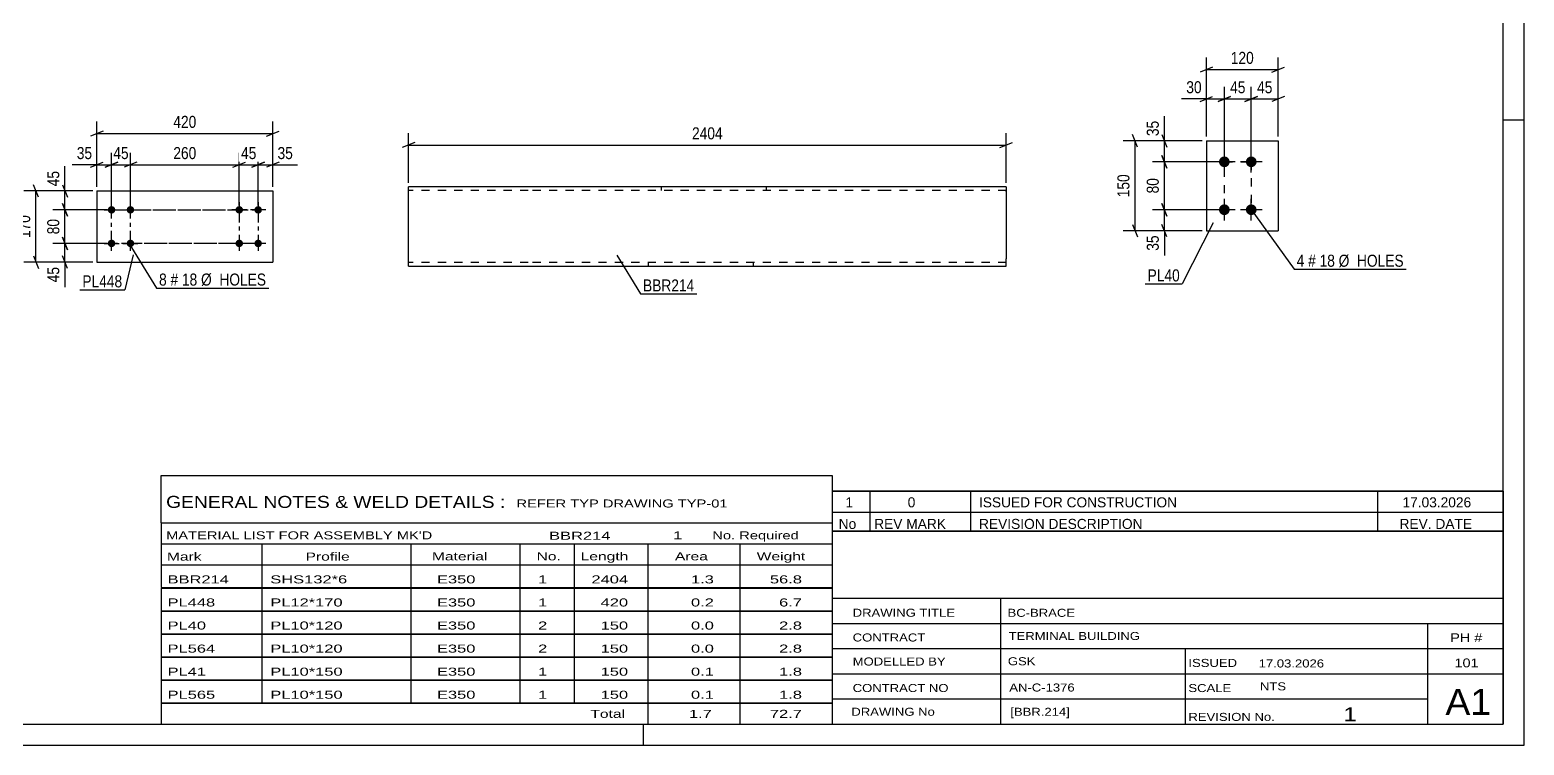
# Model space of a CAD drawing. Header units: millimetres. Extents: x 0 to 594, y 0 to 420.
# Drawn here: x 237.7 to 594, y 0 to 170.5 of the extents above; entities that cross this region are included whole.
import ezdxf

# ---------------------------------------------------------------- set-up
doc = ezdxf.new("R2010")
doc.units = ezdxf.units.MM
doc.linetypes.add('DXK_LINE_DOT2', pattern=[3.9198, 1.9599, -1.9599])
doc.linetypes.add('DXK_LINE_DOT3', pattern=[5.9187, 2.979, -0.9799, 0.9799, -0.9799])
doc.styles.add('Arial Narrow', font='ARIALN.TTF', dxfattribs={"height": 0.2})

# ---------------------------------------------------------------- blocks, each defined once
blk = doc.blocks.new('Unknown-585636687-1129')
at = {"color": 5, "linetype": 'Continuous'}
for p, q in [((594, 0), (594, 420)), ((589, 5), (589, 415)), ((594, 149), (589, 149)), ((5, 5), (589, 5)), ((384, 0), (384, 5)), ((0, 0), (594, 0))]:
    blk.add_line(p, q, dxfattribs=at)
blk = doc.blocks.new('Bolt-585636687-1271 - 1220')
at = {"linetype": 'Continuous'}
for points in [[(287.6, 126.73, -1), (287.6, 128.53, -1)], [(292.1, 126.73, -1), (292.1, 128.53, -1)], [(287.6, 118.73, -1), (287.6, 120.53, -1)], [(292.1, 118.73, -1), (292.1, 120.53, -1)]]:
    blk.add_hatch(color=1, dxfattribs=at).paths.add_polyline_path(points)
at = {"color": 1, "linetype": 'Continuous'}
for p, q in [((287.6, 129.43), (287.6, 125.83)), ((292.1, 129.43), (292.1, 125.83)), ((289.4, 127.63), (285.8, 127.63)), ((293.9, 127.63), (290.3, 127.63)), ((287.6, 121.43), (287.6, 117.83)), ((292.1, 121.43), (292.1, 117.83)), ((289.4, 119.63), (285.8, 119.63)), ((293.9, 119.63), (290.3, 119.63))]:
    blk.add_line(p, q, dxfattribs=at)
blk = doc.blocks.new('Part-585636687-1238 - 1220')
at = {"color": 2, "linetype": 'Continuous'}
for p, q in [((253.64, 132.13), (253.64, 115.13)), ((253.64, 132.13), (295.6, 132.13)), ((295.6, 132.13), (295.6, 115.13)), ((253.64, 115.13), (295.6, 115.13))]:
    blk.add_line(p, q, dxfattribs=at)
blk = doc.blocks.new('Bolt-585636687-1276 - 1220')
at = {"linetype": 'Continuous'}
for points in [[(257.14, 128.53, -1), (257.14, 126.73, -1)], [(261.64, 128.53, -1), (261.64, 126.73, -1)], [(257.14, 120.53, -1), (257.14, 118.73, -1)], [(261.64, 120.53, -1), (261.64, 118.73, -1)]]:
    blk.add_hatch(color=1, dxfattribs=at).paths.add_polyline_path(points)
at = {"color": 1, "linetype": 'Continuous'}
for p, q in [((257.14, 125.83), (257.14, 129.43)), ((261.64, 125.83), (261.64, 129.43)), ((255.34, 127.63), (258.94, 127.63)), ((259.84, 127.63), (263.44, 127.63)), ((257.14, 117.83), (257.14, 121.43)), ((261.64, 117.83), (261.64, 121.43)), ((255.34, 119.63), (258.94, 119.63)), ((259.84, 119.63), (263.44, 119.63))]:
    blk.add_line(p, q, dxfattribs=at)
blk = doc.blocks.new('Part-585636687-3767 - 3766')
at = {"color": 2, "linetype": 'Continuous'}
for p, q in [((518.22, 144.09), (518.22, 122.66)), ((518.22, 144.09), (535.36, 144.09)), ((535.36, 144.09), (535.36, 122.66)), ((518.22, 122.66), (535.36, 122.66))]:
    blk.add_line(p, q, dxfattribs=at)
blk = doc.blocks.new('Bolt-585636687-3768 - 3766')
at = {"linetype": 'Continuous'}
for points in [[(522.51, 137.8, -1), (522.51, 140.37, -1)], [(528.93, 137.8, -1), (528.93, 140.37, -1)], [(522.51, 126.37, -1), (522.51, 128.95, -1)], [(528.93, 126.37, -1), (528.93, 128.95, -1)]]:
    blk.add_hatch(color=1, dxfattribs=at).paths.add_polyline_path(points)
at = {"color": 1, "linetype": 'Continuous'}
for p, q in [((525.08, 139.09), (519.93, 139.09)), ((522.51, 136.52), (522.51, 141.66)), ((531.51, 139.09), (526.36, 139.09)), ((528.93, 136.52), (528.93, 141.66)), ((522.51, 125.09), (522.51, 130.23)), ((528.93, 125.09), (528.93, 130.23)), ((525.08, 127.66), (519.93, 127.66)), ((531.51, 127.66), (526.36, 127.66))]:
    blk.add_line(p, q, dxfattribs=at)
blk = doc.blocks.new('Part-585636687-1531 - 1514')
at = {"color": 2, "linetype": 'Continuous'}
for p, q in [((356.51, 133.09), (327.94, 133.09)), ((327.94, 114.37), (327.94, 133.09)), ((441.83, 133.09), (356.61, 133.09)), ((470.51, 133.09), (441.93, 133.09)), ((470.51, 133.09), (470.51, 115.95)), ((327.94, 114.24), (327.94, 114.37)), ((327.94, 114.24), (356.51, 114.24)), ((356.61, 114.24), (441.83, 114.24)), ((441.93, 114.24), (470.51, 114.24)), ((470.51, 114.24), (470.51, 115.95))]:
    blk.add_line(p, q, dxfattribs=at)
at = {"color": 7, "linetype": 'DXK_LINE_DOT2'}
for p, q in [((356.51, 132.24), (327.94, 132.24)), ((441.83, 132.24), (356.61, 132.24)), ((388.21, 133.09), (388.21, 132.24)), ((413.26, 133.09), (413.26, 132.24)), ((470.51, 132.24), (441.93, 132.24)), ((470.51, 132.24), (470.51, 132.17)), ((470.51, 132.17), (470.51, 132.24)), ((470.51, 132.04), (470.51, 132.17)), ((470.51, 132.17), (470.51, 132.04)), ((327.94, 115.09), (327.94, 115.16)), ((356.51, 115.09), (327.94, 115.09)), ((441.83, 115.09), (356.61, 115.09)), ((385.18, 114.24), (385.18, 115.09)), ((410.24, 114.24), (410.24, 115.09)), ((470.51, 115.09), (441.93, 115.09)), ((470.51, 115.16), (470.51, 115.62)), ((470.51, 115.09), (470.51, 115.16))]:
    blk.add_line(p, q, dxfattribs=at)
blk = doc.blocks.new('Rectangle-585636687-1452 - 1220')
at = {"color": 1, "linetype": 'DXK_LINE_DOT3'}
blk.add_lwpolyline([(257.14, 127.63), (292.1, 127.63), (292.1, 119.63), (257.14, 119.63), (257.14, 127.63)], close=True, dxfattribs=at)
blk = doc.blocks.new('Rectangle-585636687-3935 - 3766')
at = {"color": 1, "linetype": 'DXK_LINE_DOT2'}
blk.add_lwpolyline([(522.51, 139.09), (528.93, 139.09), (528.93, 127.66), (522.51, 127.66), (522.51, 139.09)], close=True, dxfattribs=at)
blk = doc.blocks.new('Rectangle-585636687-1463 - 1220')
at = {"color": 1, "linetype": 'DXK_LINE_DOT3'}
blk.add_lwpolyline([(261.64, 127.63), (287.6, 127.63), (287.6, 119.63), (261.64, 119.63), (261.64, 127.63)], close=True, dxfattribs=at)
blk = doc.blocks.new('StraightDimension-585636687-1352 - 1220')
at = {"color": 7, "linetype": 'Continuous'}
for p, q in [((255.14, 146.43), (252.14, 145.23)), ((253.64, 133.13), (253.64, 148.68)), ((294.1, 145.23), (297.1, 146.43)), ((295.6, 133.13), (295.6, 148.68)), ((253.64, 145.83), (295.6, 145.83))]:
    blk.add_line(p, q, dxfattribs=at)
at = {"color": 0}
blk.add_wipeout([(277.96, 146.58), (277.96, 150.78), (271.27, 150.78), (271.27, 146.58)], dxfattribs=at)
at = {"color": 3, "style": 'Arial Narrow'}
blk.add_text('420', height=2.863, dxfattribs=at).set_placement((271.87, 147.18))
blk = doc.blocks.new('StraightDimension-585636687-1368 - 1220')
at = {"color": 7, "linetype": 'Continuous'}
for p, q in [((290.6, 137.79), (293.6, 138.99)), ((292.1, 128.63), (292.1, 141.24)), ((297.1, 138.99), (294.1, 137.79)), ((295.6, 133.13), (295.6, 141.24)), ((292.1, 138.39), (295.6, 138.39))]:
    blk.add_line(p, q, dxfattribs=at)
at = {"color": 0}
blk.add_wipeout([(300.98, 139.14), (300.98, 143.34), (296.12, 143.34), (296.12, 139.14)], dxfattribs=at)
at = {"color": 7, "linetype": 'Continuous'}
blk.add_line((295.6, 138.39), (301.5, 138.39), dxfattribs=at)
blk.add_line((295.6, 138.39), (301.5, 138.39), dxfattribs=at)
at = {"color": 3, "style": 'Arial Narrow'}
blk.add_text('35', height=2.863, dxfattribs=at).set_placement((296.72, 139.74))
blk = doc.blocks.new('StraightDimension-585636687-1381 - 1220')
at = {"color": 7, "linetype": 'Continuous'}
for p, q in [((255.64, 137.79), (258.64, 138.99)), ((257.14, 128.63), (257.14, 141.24)), ((263.14, 138.99), (260.14, 137.79)), ((261.64, 128.63), (261.64, 141.24)), ((257.14, 138.39), (261.64, 138.39))]:
    blk.add_line(p, q, dxfattribs=at)
at = {"color": 0}
blk.add_wipeout([(261.81, 139.14), (261.81, 143.34), (256.96, 143.34), (256.96, 139.14)], dxfattribs=at)
at = {"color": 3, "style": 'Arial Narrow'}
blk.add_text('45', height=2.863, dxfattribs=at).set_placement((257.56, 139.74))
blk = doc.blocks.new('StraightDimension-585636687-1391 - 1220')
at = {"color": 7, "linetype": 'Continuous'}
for p, q in [((263.14, 138.99), (260.14, 137.79)), ((261.64, 128.63), (261.64, 141.24)), ((286.1, 137.79), (289.1, 138.99)), ((287.6, 128.63), (287.6, 141.24)), ((261.64, 138.39), (287.6, 138.39))]:
    blk.add_line(p, q, dxfattribs=at)
at = {"color": 0}
blk.add_wipeout([(277.96, 139.14), (277.96, 143.34), (271.27, 143.34), (271.27, 139.14)], dxfattribs=at)
at = {"color": 3, "style": 'Arial Narrow'}
blk.add_text('260', height=2.863, dxfattribs=at).set_placement((271.87, 139.74))
blk = doc.blocks.new('StraightDimension-585636687-1401 - 1220')
at = {"color": 7, "linetype": 'Continuous'}
for p, q in [((252.14, 137.79), (255.14, 138.99)), ((253.64, 133.13), (253.64, 141.24)), ((258.64, 138.99), (255.64, 137.79)), ((257.14, 128.63), (257.14, 141.24)), ((253.64, 138.39), (257.14, 138.39))]:
    blk.add_line(p, q, dxfattribs=at)
at = {"color": 0}
blk.add_wipeout([(253.11, 139.14), (253.11, 143.34), (248.25, 143.34), (248.25, 139.14)], dxfattribs=at)
at = {"color": 7, "linetype": 'Continuous'}
blk.add_line((253.64, 138.39), (247.73, 138.39), dxfattribs=at)
blk.add_line((253.64, 138.39), (247.73, 138.39), dxfattribs=at)
at = {"color": 3, "style": 'Arial Narrow'}
blk.add_text('35', height=2.863, dxfattribs=at).set_placement((248.85, 139.74))
blk = doc.blocks.new('StraightDimension-585636687-1411 - 1220')
at = {"color": 7, "linetype": 'Continuous'}
for p, q in [((286.1, 137.79), (289.1, 138.99)), ((287.6, 128.63), (287.6, 141.24)), ((293.6, 138.99), (290.6, 137.79)), ((292.1, 128.63), (292.1, 141.24)), ((287.6, 138.39), (292.1, 138.39))]:
    blk.add_line(p, q, dxfattribs=at)
at = {"color": 0}
blk.add_wipeout([(292.27, 139.14), (292.27, 143.34), (287.42, 143.34), (287.42, 139.14)], dxfattribs=at)
at = {"color": 3, "style": 'Arial Narrow'}
blk.add_text('45', height=2.863, dxfattribs=at).set_placement((288.02, 139.74))
blk = doc.blocks.new('StraightDimension-585636687-1423 - 1220')
at = {"color": 7, "linetype": 'Continuous'}
for p, q in [((252.64, 132.13), (243.17, 132.13)), ((245.42, 133.63), (246.62, 130.63)), ((246.02, 127.63), (246.02, 132.13)), ((246.62, 126.13), (245.42, 129.13)), ((256.14, 127.63), (243.17, 127.63))]:
    blk.add_line(p, q, dxfattribs=at)
at = {"color": 0}
blk.add_wipeout([(245.27, 137.51), (241.07, 137.51), (241.07, 132.65), (245.27, 132.65)], dxfattribs=at)
at = {"color": 7, "linetype": 'Continuous'}
blk.add_line((246.02, 132.13), (246.02, 138.03), dxfattribs=at)
blk.add_line((246.02, 132.13), (246.02, 138.03), dxfattribs=at)
at = {"color": 3, "style": 'Arial Narrow'}
blk.add_text('45', height=2.863, rotation=90.0002, dxfattribs=at).set_placement((244.67, 133.25))
blk = doc.blocks.new('StraightDimension-585636687-1431 - 1220')
at = {"color": 7, "linetype": 'Continuous'}
for p, q in [((245.42, 129.13), (246.62, 126.13)), ((256.14, 127.63), (243.17, 127.63)), ((246.02, 119.63), (246.02, 127.63)), ((256.14, 119.63), (243.17, 119.63)), ((246.62, 118.13), (245.42, 121.13))]:
    blk.add_line(p, q, dxfattribs=at)
at = {"color": 0}
blk.add_wipeout([(245.27, 126.06), (241.07, 126.06), (241.07, 121.2), (245.27, 121.2)], dxfattribs=at)
at = {"color": 3, "style": 'Arial Narrow'}
blk.add_text('80', height=2.863, rotation=90.0002, dxfattribs=at).set_placement((244.67, 121.8))
blk = doc.blocks.new('StraightDimension-585636687-1439 - 1220')
at = {"color": 7, "linetype": 'Continuous'}
for p, q in [((256.14, 119.63), (243.17, 119.63)), ((245.42, 121.13), (246.62, 118.13)), ((246.02, 115.13), (246.02, 119.63)), ((252.64, 115.13), (243.17, 115.13)), ((246.62, 113.63), (245.42, 116.63))]:
    blk.add_line(p, q, dxfattribs=at)
at = {"color": 0}
blk.add_wipeout([(245.27, 114.6), (241.07, 114.6), (241.07, 109.75), (245.27, 109.75)], dxfattribs=at)
at = {"color": 7, "linetype": 'Continuous'}
blk.add_line((246.02, 115.13), (246.02, 109.22), dxfattribs=at)
blk.add_line((246.02, 115.13), (246.02, 109.22), dxfattribs=at)
at = {"color": 3, "style": 'Arial Narrow'}
blk.add_text('45', height=2.863, rotation=90.0002, dxfattribs=at).set_placement((244.67, 110.35))
blk = doc.blocks.new('StraightDimension-585636687-1446 - 1220')
at = {"color": 7, "linetype": 'Continuous'}
for p, q in [((252.64, 132.13), (236.25, 132.13)), ((239.7, 130.63), (238.5, 133.63)), ((239.1, 115.13), (239.1, 132.13)), ((252.64, 115.13), (236.25, 115.13)), ((238.5, 116.63), (239.7, 113.63))]:
    blk.add_line(p, q, dxfattribs=at)
at = {"color": 0}
blk.add_wipeout([(238.35, 126.97), (234.15, 126.97), (234.15, 120.29), (238.35, 120.29)], dxfattribs=at)
at = {"color": 3, "style": 'Arial Narrow'}
blk.add_text('170', height=2.863, rotation=90.0002, dxfattribs=at).set_placement((237.75, 120.89))
blk = doc.blocks.new('StraightDimension-585636687-3787 - 3766')
at = {"color": 7, "linetype": 'Continuous'}
for p, q in [((507.62, 129.16), (508.82, 126.16)), ((521.51, 127.66), (505.37, 127.66)), ((508.22, 122.66), (508.22, 127.66)), ((517.22, 122.66), (505.37, 122.66)), ((508.82, 121.16), (507.62, 124.16))]:
    blk.add_line(p, q, dxfattribs=at)
at = {"color": 0}
blk.add_wipeout([(507.47, 122.13), (503.27, 122.13), (503.27, 117.28), (507.47, 117.28)], dxfattribs=at)
at = {"color": 7, "linetype": 'Continuous'}
blk.add_line((508.22, 122.66), (508.22, 116.75), dxfattribs=at)
blk.add_line((508.22, 122.66), (508.22, 116.75), dxfattribs=at)
at = {"color": 3, "style": 'Arial Narrow'}
blk.add_text('35', height=2.863, rotation=90.0002, dxfattribs=at).set_placement((506.87, 117.88))
blk = doc.blocks.new('StraightDimension-585636687-3785 - 3766')
at = {"color": 7, "linetype": 'Continuous'}
for p, q in [((517.22, 144.09), (505.37, 144.09)), ((507.62, 145.59), (508.82, 142.59)), ((508.22, 139.09), (508.22, 144.09)), ((521.51, 139.09), (505.37, 139.09)), ((508.82, 137.59), (507.62, 140.59))]:
    blk.add_line(p, q, dxfattribs=at)
at = {"color": 0}
blk.add_wipeout([(507.47, 149.47), (503.27, 149.47), (503.27, 144.61), (507.47, 144.61)], dxfattribs=at)
at = {"color": 7, "linetype": 'Continuous'}
blk.add_line((508.22, 144.09), (508.22, 149.99), dxfattribs=at)
blk.add_line((508.22, 144.09), (508.22, 149.99), dxfattribs=at)
at = {"color": 3, "style": 'Arial Narrow'}
blk.add_text('35', height=2.863, rotation=90.0002, dxfattribs=at).set_placement((506.87, 145.21))
blk = doc.blocks.new('StraightDimension-585636687-3786 - 3766')
at = {"color": 7, "linetype": 'Continuous'}
for p, q in [((521.51, 139.09), (505.37, 139.09)), ((507.62, 140.59), (508.82, 137.59)), ((508.22, 127.66), (508.22, 139.09)), ((508.82, 126.16), (507.62, 129.16)), ((521.51, 127.66), (505.37, 127.66))]:
    blk.add_line(p, q, dxfattribs=at)
at = {"color": 0}
blk.add_wipeout([(507.47, 135.8), (503.27, 135.8), (503.27, 130.95), (507.47, 130.95)], dxfattribs=at)
at = {"color": 3, "style": 'Arial Narrow'}
blk.add_text('80', height=2.863, rotation=90.0002, dxfattribs=at).set_placement((506.87, 131.55))
blk = doc.blocks.new('StraightDimension-585636687-3797 - 3766')
at = {"color": 7, "linetype": 'Continuous'}
for p, q in [((517.22, 144.09), (498.37, 144.09)), ((501.82, 142.59), (500.62, 145.59)), ((501.22, 122.66), (501.22, 144.09)), ((517.22, 122.66), (498.37, 122.66)), ((500.62, 124.16), (501.82, 121.16))]:
    blk.add_line(p, q, dxfattribs=at)
at = {"color": 0}
blk.add_wipeout([(500.47, 136.72), (496.27, 136.72), (496.27, 130.03), (500.47, 130.03)], dxfattribs=at)
at = {"color": 3, "style": 'Arial Narrow'}
blk.add_text('150', height=2.863, rotation=90.0002, dxfattribs=at).set_placement((499.87, 130.63))
blk = doc.blocks.new('StraightDimension-585636687-3801 - 3766')
at = {"color": 7, "linetype": 'Continuous'}
for p, q in [((528.93, 140.09), (528.93, 156.94)), ((535.36, 145.09), (535.36, 156.94)), ((527.43, 153.49), (530.43, 154.69)), ((528.93, 154.09), (535.36, 154.09)), ((536.86, 154.69), (533.86, 153.49))]:
    blk.add_line(p, q, dxfattribs=at)
at = {"color": 0}
blk.add_wipeout([(534.58, 154.84), (534.58, 159.04), (529.72, 159.04), (529.72, 154.84)], dxfattribs=at)
at = {"color": 3, "style": 'Arial Narrow'}
blk.add_text('45', height=2.863, dxfattribs=at).set_placement((530.32, 155.44))
blk = doc.blocks.new('StraightDimension-585636687-3802 - 3766')
at = {"color": 7, "linetype": 'Continuous'}
for p, q in [((522.51, 140.09), (522.51, 156.94)), ((528.93, 140.09), (528.93, 156.94)), ((521.01, 153.49), (524.01, 154.69)), ((522.51, 154.09), (528.93, 154.09)), ((530.43, 154.69), (527.43, 153.49))]:
    blk.add_line(p, q, dxfattribs=at)
at = {"color": 0}
blk.add_wipeout([(528.15, 154.84), (528.15, 159.04), (523.29, 159.04), (523.29, 154.84)], dxfattribs=at)
at = {"color": 3, "style": 'Arial Narrow'}
blk.add_text('45', height=2.863, dxfattribs=at).set_placement((523.89, 155.44))
blk = doc.blocks.new('StraightDimension-585636687-3803 - 3766')
at = {"color": 7, "linetype": 'Continuous'}
for p, q in [((518.22, 145.09), (518.22, 156.94)), ((522.51, 140.09), (522.51, 156.94)), ((516.72, 153.49), (519.72, 154.69)), ((518.22, 154.09), (522.51, 154.09)), ((524.01, 154.69), (521.01, 153.49))]:
    blk.add_line(p, q, dxfattribs=at)
at = {"color": 0}
blk.add_wipeout([(517.7, 154.84), (517.7, 159.04), (512.84, 159.04), (512.84, 154.84)], dxfattribs=at)
at = {"color": 7, "linetype": 'Continuous'}
blk.add_line((518.22, 154.09), (512.31, 154.09), dxfattribs=at)
blk.add_line((518.22, 154.09), (512.31, 154.09), dxfattribs=at)
at = {"color": 3, "style": 'Arial Narrow'}
blk.add_text('30', height=2.863, dxfattribs=at).set_placement((513.44, 155.44))
blk = doc.blocks.new('StraightDimension-585636687-3813 - 3766')
at = {"color": 7, "linetype": 'Continuous'}
for p, q in [((518.22, 145.09), (518.22, 163.94)), ((535.36, 145.09), (535.36, 163.94)), ((519.72, 161.69), (516.72, 160.49)), ((518.22, 161.09), (535.36, 161.09)), ((533.86, 160.49), (536.86, 161.69))]:
    blk.add_line(p, q, dxfattribs=at)
at = {"color": 0}
blk.add_wipeout([(530.13, 161.84), (530.13, 166.04), (523.45, 166.04), (523.45, 161.84)], dxfattribs=at)
at = {"color": 3, "style": 'Arial Narrow'}
blk.add_text('120', height=2.863, dxfattribs=at).set_placement((524.05, 162.44))
blk = doc.blocks.new('StraightDimension-585636687-1535 - 1514')
at = {"color": 7, "linetype": 'Continuous'}
for p, q in [((329.44, 143.69), (326.44, 142.49)), ((327.94, 134.09), (327.94, 145.94)), ((327.94, 143.09), (470.51, 143.09)), ((469.01, 142.49), (472.01, 143.69)), ((470.51, 134.09), (470.51, 145.94))]:
    blk.add_line(p, q, dxfattribs=at)
at = {"color": 0}
blk.add_wipeout([(403.48, 143.84), (403.48, 148.04), (394.97, 148.04), (394.97, 143.84)], dxfattribs=at)
at = {"color": 3, "style": 'Arial Narrow'}
blk.add_text('2404', height=2.863, dxfattribs=at).set_placement((395.57, 144.44))
blk = doc.blocks.new('Unknown-585636687-4043')
at = {"color": 7, "linetype": 'Continuous'}
for p, q in [((429, 51.05), (429, 5)), ((429, 51.05), (589, 51.05)), ((589, 51), (589, 5)), ((429, 35), (589, 35)), ((469.14, 35), (469.14, 5)), ((429, 29), (589, 29)), ((571, 5.05), (571, 29.05)), ((429, 23), (589, 23)), ((513.14, 23), (513.14, 5)), ((429, 17), (589, 17)), ((429, 11), (571, 11)), ((429, 5), (589, 5))]:
    blk.add_line(p, q, dxfattribs=at)
at = {"color": 7, "style": 'Arial Narrow'}
for s, height, width, p in [('DRAWING TITLE', 1.9089, 1.425378, (433.88, 30.61)), ('BC-BRACE', 1.909, 1.425378, (470.81, 30.59)), ('CONTRACT', 1.909, 1.425378, (433.88, 24.71)), ('TERMINAL BUILDING', 1.9089, 1.425378, (471.06, 25.07)), ('MODELLED BY', 1.9089, 1.425378, (433.88, 18.98)), ('GSK', 1.909, 1.425378, (470.88, 19.04)), ('ISSUED', 1.909, 1.425378, (513.94, 18.64)), ('17.03.2026', 1.909, 1.425378, (530.69, 18.52)), ('CONTRACT NO', 1.9089, 1.425378, (433.88, 12.66)), ('AN-C-1376', 1.909, 1.425378, (471.23, 12.78)), ('SCALE', 1.909, 1.425378, (513.94, 12.65)), ('A1', 6.204, 1.25, (575.24, 7.2)), ('DRAWING No', 1.909, 1.425378, (433.56, 7)), ('[BBR.214]', 1.909, 1.425378, (471.46, 6.99)), ('REVISION No.', 1.9089, 1.425378, (513.94, 5.77)), ('1', 3.34, 1.5, (550.91, 5.68))]:
    blk.add_text(s, height=height, dxfattribs=dict(at, width=width)).set_placement(p)
at = {"color": 7, "linetype": 'Continuous', "style": 'Arial Narrow'}
for s, height, width, p in [('PH #', 2.1, 1.42538, (576.4, 24.55)), ('101', 2.1, 1.42538, (577.41, 18.55)), ('NTS', 1.909, 1.425378, (531, 13.05))]:
    blk.add_text(s, height=height, dxfattribs=dict(at, width=width)).set_placement(p)
blk = doc.blocks.new('Unknown-585636687-4044')
at = {"color": 7, "linetype": 'Continuous'}
for p, q in [((429, 60.55), (589, 60.55)), ((589, 60.55), (429, 60.55)), ((429, 60.55), (429, 55.55)), ((438, 60.55), (438, 55.55)), ((462, 60.55), (462, 55.55)), ((559, 60.55), (559, 55.55)), ((589, 60.55), (589, 55.55)), ((429, 55.55), (589, 55.55)), ((429, 55.55), (429, 51.05)), ((429, 55.55), (589, 55.55)), ((438, 55.55), (438, 51.05)), ((462, 55.55), (462, 51.05)), ((559, 55.55), (559, 51.05)), ((589, 55.55), (589, 51.05)), ((589, 51.05), (429, 51.05))]:
    blk.add_line(p, q, dxfattribs=at)
at = {"color": 7, "linetype": 'Continuous', "style": 'Arial Narrow'}
for s, height, width, p in [('1', 2.39, 1.196471, (432.16, 56.7)), ('0', 2.39, 1.196471, (447, 56.7)), ('ISSUED FOR CONSTRUCTION', 2.3861, 1.196471, (464, 56.7)), ('17.03.2026', 2.386, 1.196471, (565, 56.7)), ('No', 2.386, 1.2, (430.54, 51.55)), ('REV MARK', 2.386, 1.2, (439, 51.55)), ('REVISION DESCRIPTION', 2.3861, 1.2, (464, 51.55)), ('REV. DATE', 2.386, 1.2, (564.28, 51.55))]:
    blk.add_text(s, height=height, dxfattribs=dict(at, width=width)).set_placement(p)
blk = doc.blocks.new('Unknown-585636687-4045')
at = {"color": 7, "linetype": 'Continuous'}
for p, q in [((269, 64.25), (429, 64.25)), ((269, 53), (269, 64.25)), ((429, 64.25), (429, 53)), ((269, 53), (429, 53)), ((269, 53), (269, 48)), ((429, 53), (429, 48)), ((269, 48), (429, 48)), ((269, 48), (269, 43)), ((293, 48), (293, 43)), ((328.5, 48), (328.5, 43)), ((354.5, 48), (354.5, 43)), ((367.5, 48), (367.5, 43)), ((385, 48), (385, 43)), ((407, 48), (407, 43)), ((429, 48), (429, 43)), ((269, 43), (429, 43)), ((269, 42.95), (269, 37.55)), ((269, 42.95), (429, 42.95)), ((293, 43), (293, 37.5)), ((328.5, 43), (328.5, 37.5)), ((354.5, 43), (354.5, 37.5)), ((367.5, 43), (367.5, 37.5)), ((385, 43), (385, 37.5)), ((407, 43), (407, 37.5)), ((429, 42.95), (429, 37.55)), ((269, 37.55), (429, 37.55)), ((269, 37.45), (269, 32.05)), ((269, 37.45), (429, 37.45)), ((293, 37.5), (293, 32)), ((328.5, 37.5), (328.5, 32)), ((354.5, 37.5), (354.5, 32)), ((367.5, 37.5), (367.5, 32)), ((385, 37.5), (385, 32)), ((407, 37.5), (407, 32)), ((429, 37.45), (429, 32.05)), ((269, 32.05), (429, 32.05)), ((269, 31.95), (269, 26.55)), ((269, 31.95), (429, 31.95)), ((293, 32), (293, 26.5)), ((328.5, 32), (328.5, 26.5)), ((354.5, 32), (354.5, 26.5)), ((367.5, 32), (367.5, 26.5)), ((385, 32), (385, 26.5)), ((407, 32), (407, 26.5)), ((429, 31.95), (429, 26.55)), ((269, 26.55), (429, 26.55)), ((269, 26.45), (269, 21.05)), ((269, 26.45), (429, 26.45)), ((293, 26.5), (293, 21)), ((328.5, 26.5), (328.5, 21)), ((354.5, 26.5), (354.5, 21)), ((367.5, 26.5), (367.5, 21)), ((385, 26.5), (385, 21)), ((407, 26.5), (407, 21)), ((429, 26.45), (429, 21.05)), ((269, 21.05), (429, 21.05)), ((269, 20.95), (269, 15.55)), ((269, 20.95), (429, 20.95)), ((293, 21), (293, 15.5)), ((328.5, 21), (328.5, 15.5)), ((354.5, 21), (354.5, 15.5)), ((367.5, 21), (367.5, 15.5)), ((385, 21), (385, 15.5)), ((407, 21), (407, 15.5)), ((429, 20.95), (429, 15.55)), ((269, 15.55), (429, 15.55)), ((269, 15.45), (269, 10.05)), ((269, 15.45), (429, 15.45)), ((293, 15.5), (293, 10)), ((328.5, 15.5), (328.5, 10)), ((354.5, 15.5), (354.5, 10)), ((367.5, 15.5), (367.5, 10)), ((385, 15.5), (385, 10)), ((407, 15.5), (407, 10)), ((429, 15.45), (429, 10.05)), ((269, 10.05), (429, 10.05)), ((269, 10), (429, 10)), ((269, 10), (269, 5)), ((385, 10), (385, 5)), ((407, 10), (407, 5)), ((429, 10), (429, 5)), ((269, 5), (429, 5))]:
    blk.add_line(p, q, dxfattribs=at)
at = {"color": 7, "style": 'Arial Narrow'}
for s, height, width, p in [('GENERAL NOTES & WELD DETAILS :', 2.8633, 1.4, (270.15, 56.56)), ('REFER TYP DRAWING TYP-01', 1.9089, 1.6, (353.7, 56.66)), ("MATERIAL LIST FOR ASSEMBLY MK'D", 1.9089, 1.6, (270.15, 49.06)), ('BBR214', 1.909, 1.794707, (361.48, 48.97)), ('1', 1.91, 1.794707, (391.08, 49.06)), ('No. Required', 1.9089, 1.6, (400.41, 49.06)), ('Mark', 1.909, 1.7, (270.34, 44)), ('Profile', 1.909, 1.7, (303.41, 44)), ('Material', 1.909, 1.7, (333.54, 44.06)), ('No.', 1.909, 1.7, (358.5, 44.06)), ('Length', 1.909, 1.7, (369, 44.06)), ('Area', 1.909, 1.7, (391.5, 44.06)), ('Weight', 1.909, 1.7, (411, 44.06))]:
    blk.add_text(s, height=height, dxfattribs=dict(at, width=width)).set_placement(p)
at = {"color": 7, "linetype": 'Continuous', "style": 'Arial Narrow'}
for s, height, width, p in [('BBR214', 1.909, 1.794707, (270.5, 38.56)), ('SHS132*6', 1.909, 1.794707, (295, 38.56)), ('E350', 1.909, 1.794707, (334.74, 38.56)), ('1', 1.91, 1.794707, (358.86, 38.56)), ('2404', 1.909, 1.794707, (371.58, 38.56)), ('1.3', 1.909, 1.794707, (395.32, 38.56)), ('56.8', 1.909, 1.794707, (414.14, 38.56)), ('PL448', 1.909, 1.794707, (270.5, 33.06)), ('PL12*170', 1.909, 1.794707, (295, 33.06)), ('E350', 1.909, 1.794707, (334.74, 33.06)), ('1', 1.91, 1.794707, (358.86, 33.06)), ('420', 1.909, 1.794707, (373.77, 33.06)), ('0.2', 1.909, 1.794707, (395.32, 33.06)), ('6.7', 1.909, 1.794707, (416.33, 33.06)), ('PL40', 1.909, 1.794707, (270.5, 27.56)), ('PL10*120', 1.909, 1.794707, (295, 27.56)), ('E350', 1.909, 1.794707, (334.74, 27.56)), ('2', 1.91, 1.794707, (358.86, 27.56)), ('150', 1.909, 1.794707, (373.77, 27.56)), ('0.0', 1.909, 1.794707, (395.32, 27.56)), ('2.8', 1.909, 1.794707, (416.33, 27.56)), ('PL564', 1.909, 1.794707, (270.5, 22.06)), ('PL10*120', 1.909, 1.794707, (295, 22.06)), ('E350', 1.909, 1.794707, (334.74, 22.06)), ('2', 1.91, 1.794707, (358.86, 22.06)), ('150', 1.909, 1.794707, (373.77, 22.06)), ('0.0', 1.909, 1.794707, (395.32, 22.06)), ('2.8', 1.909, 1.794707, (416.33, 22.06)), ('PL41', 1.909, 1.794707, (270.5, 16.56)), ('PL10*150', 1.909, 1.794707, (295, 16.56)), ('E350', 1.909, 1.794707, (334.74, 16.56)), ('1', 1.91, 1.794707, (358.86, 16.56)), ('150', 1.909, 1.794707, (373.77, 16.56)), ('0.1', 1.909, 1.794707, (395.32, 16.56)), ('1.8', 1.909, 1.794707, (416.33, 16.56)), ('PL565', 1.909, 1.794707, (270.5, 11.06)), ('PL10*150', 1.909, 1.794707, (295, 11.06)), ('E350', 1.909, 1.794707, (334.74, 11.06)), ('1', 1.91, 1.794707, (358.86, 11.06)), ('150', 1.909, 1.794707, (373.77, 11.06)), ('0.1', 1.909, 1.794707, (395.32, 11.06)), ('1.8', 1.909, 1.794707, (416.33, 11.06)), ('Total', 1.909, 1.7, (371.33, 6.5)), ('1.7', 1.909, 1.794707, (394.83, 6.5)), ('72.7', 1.909, 1.794707, (414.14, 6.5))]:
    blk.add_text(s, height=height, dxfattribs=dict(at, width=width)).set_placement(p)
blk = doc.blocks.new('Mark-585636687-1233 - 1220')
at = {"color": 0}
blk.add_wipeout([(259.68, 109.15), (259.68, 112.15), (250.18, 112.15), (250.18, 109.15)], dxfattribs=at)
blk.add_wipeout([(259.68, 109.15), (259.68, 112.15), (250.18, 112.15), (250.18, 109.15)], dxfattribs=at)
at = {"color": 30, "linetype": 'Continuous'}
for p in [(262.27, 116.87), (249.58, 108.55)]:
    blk.add_line(p, (260.28, 108.55), dxfattribs=at)
at = {"color": 3, "style": 'Arial Narrow'}
blk.add_text('PL448', height=2.863, dxfattribs=at).set_placement((250.18, 109.15))
blk = doc.blocks.new('MarkSet-585636687-1501 - 1220')
at = {"color": 0}
blk.add_wipeout([(270.3, 109.58), (270.3, 112.58), (268.47, 112.58), (268.47, 109.58)], dxfattribs=at)
blk.add_wipeout([(270.3, 109.58), (270.3, 112.58), (268.47, 112.58), (268.47, 109.58)], dxfattribs=at)
at = {"color": 7, "linetype": 'Continuous'}
blk.add_line((261.28, 119.68), (267.87, 108.98), dxfattribs=at)
at = {"color": 0}
blk.add_wipeout([(273.02, 109.58), (273.02, 112.58), (271.2, 112.58), (271.2, 109.58)], dxfattribs=at)
blk.add_wipeout([(273.02, 109.58), (273.02, 112.58), (271.2, 112.58), (271.2, 109.58)], dxfattribs=at)
at = {"color": 3, "style": 'Arial Narrow'}
blk.add_text('8', height=2.86, dxfattribs=at).set_placement((268.47, 109.58))
at = {"color": 0}
blk.add_wipeout([(277.58, 109.58), (277.58, 112.58), (273.92, 112.58), (273.92, 109.58)], dxfattribs=at)
blk.add_wipeout([(277.58, 109.58), (277.58, 112.58), (273.92, 112.58), (273.92, 109.58)], dxfattribs=at)
at = {"color": 3, "style": 'Arial Narrow'}
blk.add_text('#', height=2.86, dxfattribs=at).set_placement((271.2, 109.58))
at = {"color": 0}
blk.add_wipeout([(294.01, 109.58), (294.01, 112.58), (278.48, 112.58), (278.48, 109.58)], dxfattribs=at)
blk.add_wipeout([(294.01, 109.58), (294.01, 112.58), (278.48, 112.58), (278.48, 109.58)], dxfattribs=at)
at = {"color": 7, "linetype": 'Continuous'}
blk.add_line((267.87, 108.98), (294.61, 108.98), dxfattribs=at)
at = {"color": 3, "style": 'Arial Narrow'}
for s, p in [('18', (273.92, 109.58)), ('Ø  HOLES', (278.48, 109.58))]:
    blk.add_text(s, height=2.863, dxfattribs=at).set_placement(p)
blk = doc.blocks.new('Mark-585636687-3824 - 3766')
at = {"color": 0}
blk.add_wipeout([(511.88, 110.57), (511.88, 113.57), (504.21, 113.57), (504.21, 110.57)], dxfattribs=at)
blk.add_wipeout([(511.88, 110.57), (511.88, 113.57), (504.21, 113.57), (504.21, 110.57)], dxfattribs=at)
at = {"color": 30, "linetype": 'Continuous'}
for p in [(519.81, 124.55), (503.61, 109.97)]:
    blk.add_line(p, (512.48, 109.97), dxfattribs=at)
at = {"color": 3, "style": 'Arial Narrow'}
blk.add_text('PL40', height=2.863, dxfattribs=at).set_placement((504.21, 110.57))
blk = doc.blocks.new('Mark-585636687-3827 - 3766')
at = {"color": 0}
blk.add_wipeout([(541.59, 114.07), (541.59, 117.07), (539.76, 117.07), (539.76, 114.07)], dxfattribs=at)
blk.add_wipeout([(541.59, 114.07), (541.59, 117.07), (539.76, 117.07), (539.76, 114.07)], dxfattribs=at)
at = {"color": 7, "linetype": 'Continuous'}
blk.add_line((528.93, 127.74), (539.16, 113.47), dxfattribs=at)
at = {"color": 0}
blk.add_wipeout([(544.32, 114.07), (544.32, 117.07), (542.49, 117.07), (542.49, 114.07)], dxfattribs=at)
blk.add_wipeout([(544.32, 114.07), (544.32, 117.07), (542.49, 117.07), (542.49, 114.07)], dxfattribs=at)
at = {"color": 3, "style": 'Arial Narrow'}
blk.add_text('4', height=2.86, dxfattribs=at).set_placement((539.76, 114.07))
at = {"color": 0}
blk.add_wipeout([(548.87, 114.07), (548.87, 117.07), (545.22, 117.07), (545.22, 114.07)], dxfattribs=at)
blk.add_wipeout([(548.87, 114.07), (548.87, 117.07), (545.22, 117.07), (545.22, 114.07)], dxfattribs=at)
at = {"color": 3, "style": 'Arial Narrow'}
blk.add_text('#', height=2.86, dxfattribs=at).set_placement((542.49, 114.07))
at = {"color": 0}
blk.add_wipeout([(565.3, 114.07), (565.3, 117.07), (549.77, 117.07), (549.77, 114.07)], dxfattribs=at)
blk.add_wipeout([(565.3, 114.07), (565.3, 117.07), (549.77, 117.07), (549.77, 114.07)], dxfattribs=at)
at = {"color": 7, "linetype": 'Continuous'}
blk.add_line((539.16, 113.47), (565.9, 113.47), dxfattribs=at)
at = {"color": 3, "style": 'Arial Narrow'}
for s, p in [('18', (545.22, 114.07)), ('Ø  HOLES', (549.77, 114.07))]:
    blk.add_text(s, height=2.863, dxfattribs=at).set_placement(p)
blk = doc.blocks.new('Mark-585636687-1527 - 1514')
at = {"color": 0}
blk.add_wipeout([(396.12, 108.17), (396.12, 111.17), (383.88, 111.17), (383.88, 108.17)], dxfattribs=at)
blk.add_wipeout([(396.12, 108.17), (396.12, 111.17), (383.88, 111.17), (383.88, 108.17)], dxfattribs=at)
at = {"color": 30, "linetype": 'Continuous'}
for p, q in [((377.64, 116.8), (383.28, 107.57)), ((383.28, 107.57), (396.72, 107.57))]:
    blk.add_line(p, q, dxfattribs=at)
at = {"color": 3, "style": 'Arial Narrow'}
blk.add_text('BBR214', height=2.863, dxfattribs=at).set_placement((383.88, 108.17))

msp = doc.modelspace()

# ---------------------------------------------------------------- block references
for name in ['Unknown-585636687-1129', 'Part-585636687-3767 - 3766', 'Bolt-585636687-3768 - 3766', 'Rectangle-585636687-3935 - 3766', 'Part-585636687-1238 - 1220', 'Part-585636687-1531 - 1514', 'Bolt-585636687-1276 - 1220', 'Bolt-585636687-1271 - 1220', 'Rectangle-585636687-1452 - 1220', 'Rectangle-585636687-1463 - 1220', 'Unknown-585636687-4045', 'Unknown-585636687-4044', 'Unknown-585636687-4043']:
    msp.add_blockref(name, (0, 0))

# ---------------------------------------------------------------- next in the draw order: block references
for name in ['StraightDimension-585636687-3801 - 3766', 'StraightDimension-585636687-1352 - 1220', 'StraightDimension-585636687-3785 - 3766', 'StraightDimension-585636687-1535 - 1514', 'StraightDimension-585636687-3787 - 3766', 'Mark-585636687-3827 - 3766', 'Mark-585636687-1527 - 1514']:
    msp.add_blockref(name, (0, 0))

# ---------------------------------------------------------------- next in the draw order: block references
for name in ['StraightDimension-585636687-1381 - 1220', 'StraightDimension-585636687-1368 - 1220', 'StraightDimension-585636687-3786 - 3766']:
    msp.add_blockref(name, (0, 0))

# ---------------------------------------------------------------- next in the draw order: block references
for name in ['StraightDimension-585636687-3802 - 3766', 'StraightDimension-585636687-1391 - 1220', 'StraightDimension-585636687-3797 - 3766']:
    msp.add_blockref(name, (0, 0))

# ---------------------------------------------------------------- next in the draw order: block references
for name in ['StraightDimension-585636687-3803 - 3766', 'StraightDimension-585636687-1401 - 1220', 'StraightDimension-585636687-1411 - 1220', 'Mark-585636687-3824 - 3766']:
    msp.add_blockref(name, (0, 0))

# ---------------------------------------------------------------- next in the draw order: block references
for name in ['StraightDimension-585636687-3813 - 3766', 'StraightDimension-585636687-1423 - 1220']:
    msp.add_blockref(name, (0, 0))

# ---------------------------------------------------------------- next in the draw order: block references
msp.add_blockref('StraightDimension-585636687-1431 - 1220', (0, 0))

# ---------------------------------------------------------------- next in the draw order: block references
msp.add_blockref('StraightDimension-585636687-1439 - 1220', (0, 0))

# ---------------------------------------------------------------- next in the draw order: block references
msp.add_blockref('StraightDimension-585636687-1446 - 1220', (0, 0))

# ---------------------------------------------------------------- next in the draw order: block references
msp.add_blockref('Mark-585636687-1233 - 1220', (0, 0))

# ---------------------------------------------------------------- next in the draw order: block references
msp.add_blockref('MarkSet-585636687-1501 - 1220', (0, 0))

doc.saveas('drawing.dxf')
